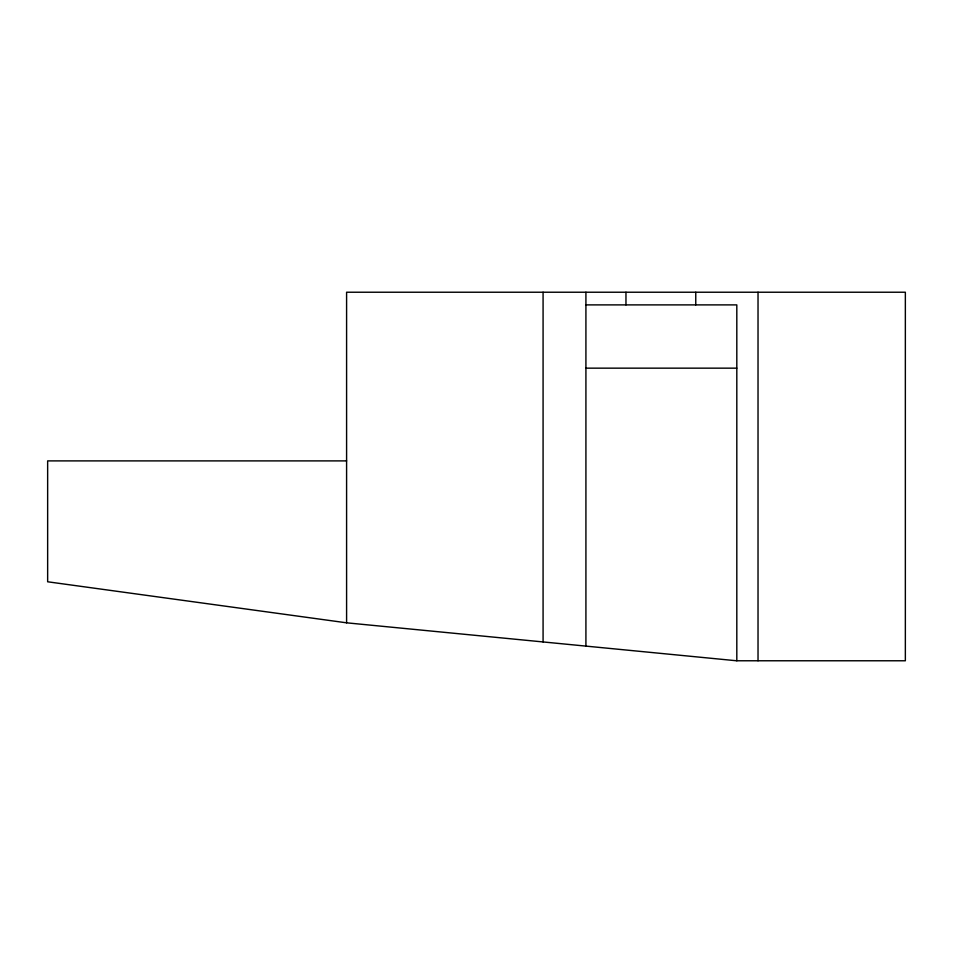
<?xml version="1.0" encoding="UTF-8"?>
<svg xmlns="http://www.w3.org/2000/svg" width="953" height="953" viewBox="0 0 953 953"><rect width="100%" height="100%" fill="white"/><g stroke="black" fill="none" stroke-linecap="round" stroke-linejoin="round"><path stroke-width="1.43" d="M585.916 304.889L736.812 304.889L736.812 660.774M585.916 368.156L736.812 368.156M346.594 460.895L47.65 460.895L47.65 581.783L346.594 622.821L736.633 660.774L905.35 660.774L905.35 292.226L346.594 292.226L346.594 622.821M758.028 292.226L758.028 660.774M695.761 292.226L695.761 304.889M625.966 292.226L625.966 304.889M585.916 292.226L585.916 646.098M543.079 292.226L543.079 641.941"/></g></svg>
